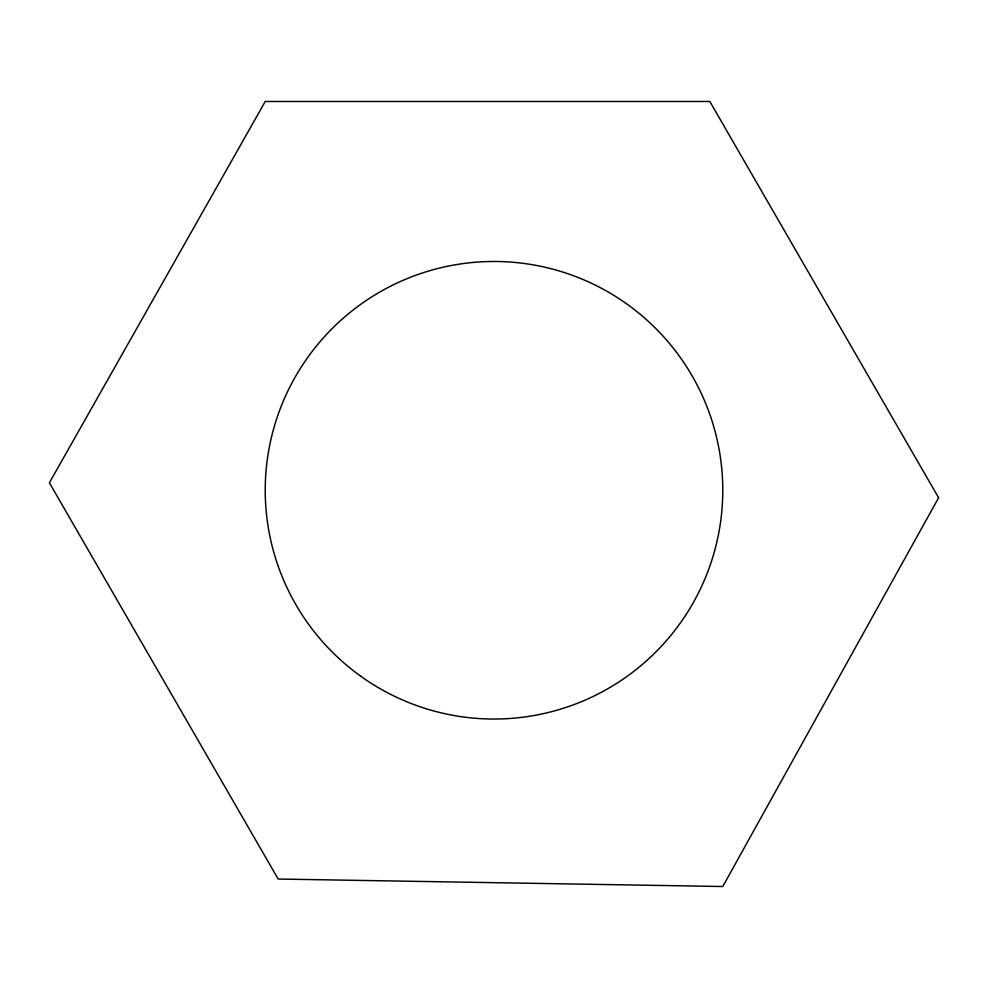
<?xml version="1.0" encoding="UTF-8"?>
<svg xmlns="http://www.w3.org/2000/svg" width="988" height="988" viewBox="0 0 988 988"><rect width="100%" height="100%" fill="white"/><g stroke="black" fill="none" stroke-linecap="round" stroke-linejoin="round"><path stroke-width="1.48" d="M938.6 497.742L722.771 886.52L278.171 879.036L49.4 482.786L265.229 101.48L709.829 101.48L938.6 497.742M360.719 676.2A228.771 228.771 0 0 0 721.672 512.71A228.771 228.771 0 0 0 399.609 281.864A228.771 228.771 0 0 0 360.719 676.2"/></g></svg>
